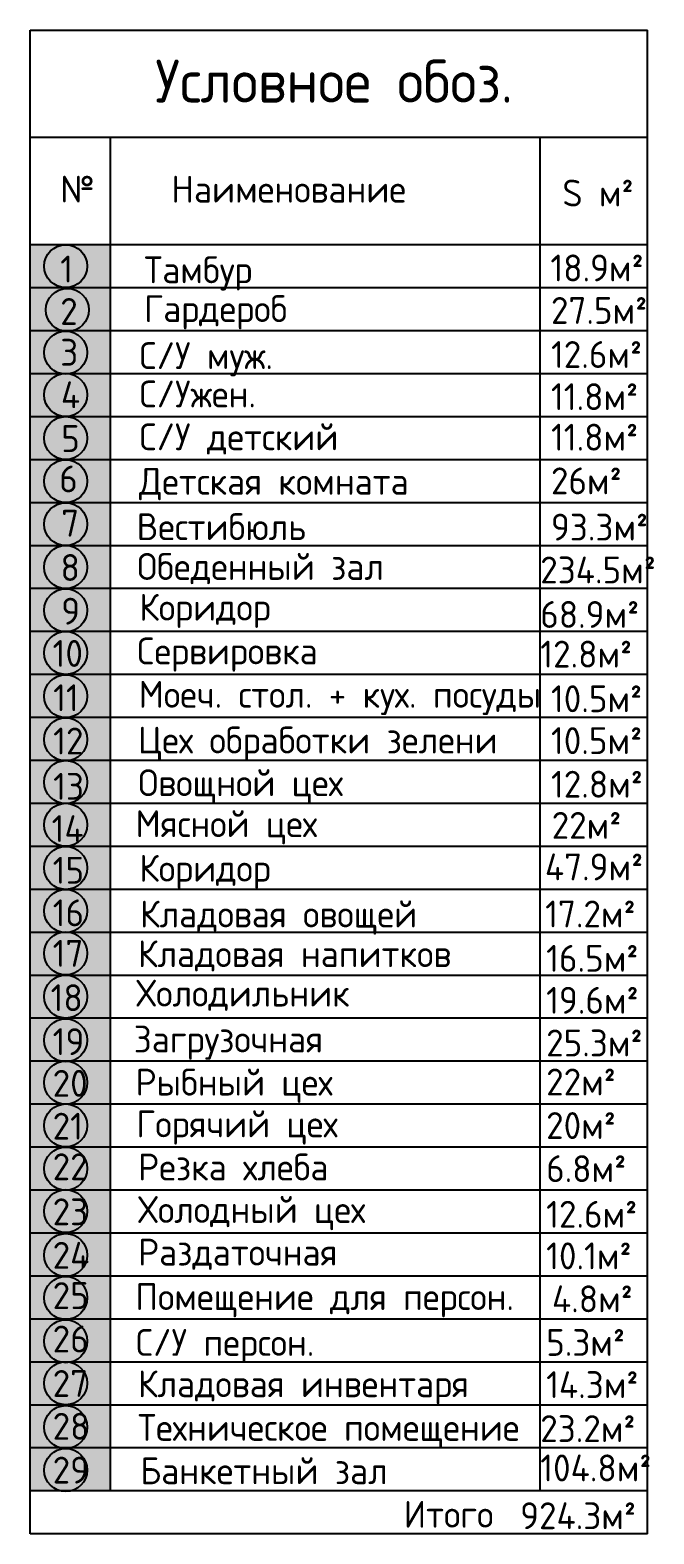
# Model space of a CAD drawing. Header units: millimetres. Extents: x 1 to 862718, y -200795 to 126771.
# Drawn here: x 663719 to 675336, y -63584 to -35584 of the extents above; entities that cross this region are included whole.
import ezdxf

# ---------------------------------------------------------------- set-up
doc = ezdxf.new("R2010")
doc.units = ezdxf.units.MM
doc.header["$MEASUREMENT"] = 0
doc.styles.get("Standard").update_dxf_attribs({"font": 'GOST Common.ttf'})

msp = doc.modelspace()

# ---------------------------------------------------------------- hatches: boundary and pattern name
at = {"true_color": 0xcd2027}
h = msp.add_hatch(color=242, dxfattribs=at)
h.dxf.hatch_style = 1
h.paths.add_polyline_path([(665219.2, -40383.5), (665219.2, -39583.5), (663719.2, -39583.5), (663719.2, -40383.5)])
h = msp.add_hatch(color=242, dxfattribs=at)
h.dxf.hatch_style = 1
h.paths.add_polyline_path([(663719.2, -40383.5), (663719.2, -41183.5), (665219.2, -41183.5), (665219.2, -40383.5)])
h = msp.add_hatch(color=242, dxfattribs=at)
h.dxf.hatch_style = 1
h.paths.add_polyline_path([(665219.2, -41983.5), (665219.2, -41183.5), (663719.2, -41183.5), (663719.2, -41983.5)])
h = msp.add_hatch(color=242, dxfattribs=at)
h.dxf.hatch_style = 1
h.paths.add_polyline_path([(663719.2, -41983.5), (663719.2, -42783.5), (665219.2, -42783.5), (665219.2, -41983.5)])
h = msp.add_hatch(color=242, dxfattribs=at)
h.dxf.hatch_style = 1
h.paths.add_polyline_path([(663719.2, -42783.5), (663719.2, -43583.5), (665219.2, -43583.5), (665219.2, -42783.5)])
h = msp.add_hatch(color=242, dxfattribs=at)
h.dxf.hatch_style = 1
h.paths.add_polyline_path([(665219.2, -44383.5), (665219.2, -43583.5), (663719.2, -43583.5), (663719.2, -44383.5)])
h = msp.add_hatch(color=242, dxfattribs=at)
h.dxf.hatch_style = 1
h.paths.add_polyline_path([(665219.2, -45183.5), (665219.2, -44383.5), (663719.2, -44383.5), (663719.2, -45183.5)])
h = msp.add_hatch(color=242, dxfattribs=at)
h.dxf.hatch_style = 1
h.paths.add_polyline_path([(665219.2, -45983.5), (665219.2, -45183.5), (663719.2, -45183.5), (663719.2, -45983.5)])
at = {"true_color": 0x139b48}
h = msp.add_hatch(color=114, dxfattribs=at)
h.dxf.hatch_style = 1
h.paths.add_polyline_path([(665219.2, -46783.5), (665219.2, -45983.5), (663719.2, -45983.5), (663719.2, -46783.5)])
at = {"true_color": 0xcd2027}
h = msp.add_hatch(color=242, dxfattribs=at)
h.dxf.hatch_style = 1
h.paths.add_polyline_path([(665219.2, -47583.5), (665219.2, -46783.5), (663719.2, -46783.5), (663719.2, -47583.5)])
h = msp.add_hatch(color=242, dxfattribs=at)
h.dxf.hatch_style = 1
h.paths.add_polyline_path([(663719.2, -47583.5), (663719.2, -48383.5), (665219.2, -48383.5), (665219.2, -47583.5)])
at = {"true_color": 0x139b48}
h = msp.add_hatch(color=114, dxfattribs=at)
h.dxf.hatch_style = 1
h.paths.add_polyline_path([(665219.2, -49183.5), (665219.2, -48383.5), (663719.2, -48383.5), (663719.2, -49183.5)])
h = msp.add_hatch(color=114, dxfattribs=at)
h.dxf.hatch_style = 1
h.paths.add_polyline_path([(665219.2, -49983.5), (665219.2, -49183.5), (663719.2, -49183.5), (663719.2, -49983.5)])
h = msp.add_hatch(color=114, dxfattribs=at)
h.dxf.hatch_style = 1
h.paths.add_polyline_path([(665219.2, -50783.5), (665219.2, -49983.5), (663719.2, -49983.5), (663719.2, -50783.5)])
h = msp.add_hatch(color=114, dxfattribs=at)
h.dxf.hatch_style = 1
h.paths.add_polyline_path([(665219.2, -50783.5), (663719.2, -50783.5), (663719.2, -51583.5), (665219.2, -51583.5)])
h = msp.add_hatch(color=114, dxfattribs=at)
h.dxf.hatch_style = 1
h.paths.add_polyline_path([(665219.2, -52383.5), (665219.2, -51583.5), (663719.2, -51583.5), (663719.2, -52383.5)])
h = msp.add_hatch(color=114, dxfattribs=at)
h.dxf.hatch_style = 1
h.paths.add_polyline_path([(665219.2, -53183.5), (665219.2, -52383.5), (663719.2, -52383.5), (663719.2, -53183.5)])
h = msp.add_hatch(color=114, dxfattribs=at)
h.dxf.hatch_style = 1
h.paths.add_polyline_path([(665219.2, -53983.5), (665219.2, -53183.5), (663719.2, -53183.5), (663719.2, -53983.5)])
at = {"true_color": 0xcd2027}
h = msp.add_hatch(color=242, dxfattribs=at)
h.dxf.hatch_style = 1
h.paths.add_polyline_path([(665219.2, -54783.5), (665219.2, -53983.5), (663719.2, -53983.5), (663719.2, -54783.5)])
at = {"true_color": 0x139b48}
h = msp.add_hatch(color=114, dxfattribs=at)
h.dxf.hatch_style = 1
h.paths.add_polyline_path([(665219.2, -55583.5), (665219.2, -54783.5), (663719.2, -54783.5), (663719.2, -55583.5)])
h = msp.add_hatch(color=114, dxfattribs=at)
h.dxf.hatch_style = 1
h.paths.add_polyline_path([(665219.2, -56383.5), (665219.2, -55583.5), (663719.2, -55583.5), (663719.2, -56383.5)])
at = {"true_color": 0xcd2027}
h = msp.add_hatch(color=242, dxfattribs=at)
h.dxf.hatch_style = 1
h.paths.add_polyline_path([(665219.2, -56383.5), (663719.2, -56383.5), (663719.2, -57183.5), (665219.2, -57183.5)])
at = {"true_color": 0x139b48}
h = msp.add_hatch(color=114, dxfattribs=at)
h.dxf.hatch_style = 1
h.paths.add_polyline_path([(665219.2, -57983.5), (665219.2, -57183.5), (663719.2, -57183.5), (663719.2, -57983.5)])
at = {"true_color": 0xcd2027}
h = msp.add_hatch(color=242, dxfattribs=at)
h.dxf.hatch_style = 1
h.paths.add_polyline_path([(663719.2, -57983.5), (663719.2, -58783.5), (665219.2, -58783.5), (665219.2, -57983.5)])
h = msp.add_hatch(color=242, dxfattribs=at)
h.dxf.hatch_style = 1
h.paths.add_polyline_path([(665219.2, -59583.5), (665219.2, -58783.5), (663719.2, -58783.5), (663719.2, -59583.5)])
h = msp.add_hatch(color=242, dxfattribs=at)
h.dxf.hatch_style = 1
h.paths.add_polyline_path([(665219.2, -60383.5), (665219.2, -59583.5), (663719.2, -59583.5), (663719.2, -60383.5)])
at = {"true_color": 0x139b48}
h = msp.add_hatch(color=114, dxfattribs=at)
h.dxf.hatch_style = 1
h.paths.add_polyline_path([(663719.2, -60383.5), (663719.2, -61183.5), (665219.2, -61183.5), (665219.2, -60383.5)])
h = msp.add_hatch(color=114, dxfattribs=at)
h.dxf.hatch_style = 1
h.paths.add_polyline_path([(663719.2, -61183.5), (663719.2, -61983.5), (665219.2, -61983.5), (665219.2, -61183.5)])
h = msp.add_hatch(color=114, dxfattribs=at)
h.dxf.hatch_style = 1
h.paths.add_polyline_path([(663719.2, -61983.5), (663719.2, -62783.5), (665219.2, -62783.5), (665219.2, -61983.5)])

# ---------------------------------------------------------------- linework, layer by layer
at = {"color": 18, "true_color": 0x000000}
for p, q in [((663719.2, -63583.5), (663719.2, -35583.5)), ((663719.2, -35583.5), (675219.2, -35583.5)), ((675219.2, -63583.5), (675219.2, -35583.5)), ((675219.2, -37583.5), (663719.2, -37583.5)), ((665219.2, -62783.5), (665219.2, -37583.5)), ((673219.2, -62783.5), (673219.2, -37583.5)), ((675219.2, -39583.5), (663719.2, -39583.5)), ((675219.2, -40383.5), (663719.2, -40383.5)), ((675219.2, -41183.5), (663719.2, -41183.5)), ((675219.2, -41983.5), (663719.2, -41983.5)), ((675219.2, -42783.5), (663719.2, -42783.5)), ((675219.2, -43583.5), (663719.2, -43583.5)), ((675219.2, -44383.5), (663719.2, -44383.5)), ((675219.2, -45183.5), (663719.2, -45183.5)), ((675219.2, -45983.5), (663719.2, -45983.5)), ((675219.2, -46783.5), (663719.2, -46783.5)), ((675219.2, -47583.5), (663719.2, -47583.5)), ((675219.2, -48383.5), (663719.2, -48383.5)), ((675219.2, -49183.5), (663719.2, -49183.5)), ((675219.2, -49983.5), (663719.2, -49983.5)), ((675219.2, -50783.5), (663719.2, -50783.5)), ((675219.2, -51583.5), (663719.2, -51583.5)), ((675219.2, -52383.5), (663719.2, -52383.5)), ((675219.2, -53183.5), (663719.2, -53183.5)), ((675219.2, -53983.5), (663719.2, -53983.5)), ((675219.2, -54783.5), (663719.2, -54783.5)), ((675219.2, -55583.5), (663719.2, -55583.5)), ((675219.2, -56383.5), (663719.2, -56383.5)), ((675219.2, -57183.5), (663719.2, -57183.5)), ((675219.2, -57983.5), (663719.2, -57983.5)), ((675219.2, -58783.5), (663719.2, -58783.5)), ((675219.2, -59583.5), (663719.2, -59583.5)), ((675219.2, -60383.5), (663719.2, -60383.5)), ((675219.2, -61183.5), (663719.2, -61183.5)), ((675219.2, -61983.5), (663719.2, -61983.5)), ((675219.2, -62783.5), (663719.2, -62783.5)), ((675219.2, -63583.5), (663719.2, -63583.5))]:
    msp.add_line(p, q, dxfattribs=at)
for centre in [(664382.4, -39979.4), (664413.5, -40793), (664382.4, -41588), (664382.4, -42377.5), (664382.4, -43179.5), (664382.4, -43982), (664382.4, -44783), (664382.4, -45581), (664382.4, -46387), (664382.4, -47180.5), (664382.4, -47986), (664382.4, -48789.5), (664382.4, -49584.5), (664382.4, -50380.5), (664382.4, -51183), (664382.4, -51985), (664382.4, -52773.5), (664382.4, -53578), (664382.4, -54391.5), (664382.4, -55181.5), (664382.4, -55978.5), (664382.4, -56782.5), (664382.4, -57573.5), (664382.4, -58392), (664382.4, -59189.5), (664382.4, -59995.5), (664382.4, -60778.5), (664382.4, -61595), (664382.4, -62394)]:
    msp.add_circle(centre, 400, dxfattribs=at)

# ---------------------------------------------------------------- texts
at = {"color": 18, "true_color": 0x000000, "attachment_point": 1}
for s, width, heights, insert, char_height in [('Условное обоз.', 7380.25, [0], (666048, -36134.5), 800), ('№', 4793, [0], (664282, -38296), 500), ('Наименование', 4793, [0], (666348.8, -38296), 500), ('S м²', 1384.5, [0], (673631.2, -38368), 500), ('1', 500, [0], (664280.8, -39783), 500), ('Тамбур', 4793, [0], (665842.8, -39796.5), 500), ('18.9м²', 1384.5, [0], (673408.5, -39763), 500), ('2', 500, [0], (664280.8, -40572.5), 500), ('Гардероб', 4793, [0], (665842.8, -40520.5), 500), ('27.5м²', 1384.5, [0], (673418.8, -40554), 500), ('3', 500, [0], (664280.8, -41333.5), 500), ('С/У муж.', 2841, [0], (665755.8, -41394.5), 500), ('12.6м²', 1384.5, [0], (673418.8, -41374), 500), ('4', 500, [0], (664293.8, -42124.5), 500), ('С/Ужен.', 500, [0], (665756.2, -42109), 500), ('11.8м²', 1384.5, [0], (673418.8, -42159.5), 500), ('5', 500, [0], (664298.2, -42939.5), 500), ('С/У детский', 4206, [0], (665755.8, -42906.5), 500), ('11.8м²', 1384.5, [0], (673418.8, -42913.5), 500), ('6', 500, [0], (664261.4, -43690.5), 500), ('Детская комната', 5607, [0], (665748.2, -43736), 500), ('26м²', 1384.5, [0], (673418.8, -43727), 500), ('7', 500, [0], (664299.4, -44515.5), 500), ('Вестибюль', 4206, [0], (665704.2, -44580), 500), ('93.3м²', 1384.5, [0], (673418.8, -44587.5), 500), ('8', 500, [0], (664286.4, -45340.5), 500), ('Обеденный зал', 5952, [0], (665711.8, -45321.5), 500), ('2{\\fGOST Common|b0|i0|c238|p34;34}.{\\fGOST Common|b0|i0|c238|p34;5}м²', 1384.5, [0], (673219.2, -45385.5), 500), ('9', 500, [0], (664299.4, -46153), 500), ('Коридор', 5134.75, [0], (665751.2, -46079), 500), ('68.9м²', 1384.5, [0], (673219.2, -46214), 500), ('10', 500, [0], (664138.6, -46940), 500), ('Сервировка', 6560.5, [0], (665714, -46893.5), 500), ('12.8м²', 1384.5, [0], (673219.2, -46952.5), 500), ('11', 500, [0], (664148.9, -47765), 500), ('Моеч. стол. + кух. посуды', 8544, [0], (665741, -47701.5), 500), ('10.5м²', 1384.5, [0], (673418.8, -47783.5), 500), ('12', 500, [0], (664148.9, -48570.5), 500), ('Цех обработки зелени', 7030.5, [0], (665730.5, -48552.5), 500), ('10.5м²', 1384.5, [0], (673418.8, -48563), 500), ('13', 500, [0], (664148.9, -49414.5), 500), ('Овощной цех', 5243, [0], (665733.5, -49347), 500), ('12.8м²', 1384.5, [0], (673418.8, -49375), 500), ('Мясной цех', 4179.5, [0], (665683, -50110.5), 500), ('14', 500, [0], (664120.4, -50201), 500), ('22м²', 1384.5, [0], (673432.2, -50141.5), 500), ('Коридор', 5134.75, [0], (665751.2, -50939), 500), ('47.9м²', 1384.5, [0], (673306.5, -50915), 500), ('15', 500, [0], (664139.4, -50977.5), 500), ('16', 500, [0], (664139.4, -51769.5), 500), ('Кладовая овощей', 6019.5, [0], (665766, -51791.5), 500), ('17.2м²', 1384.5, [0], (673310.8, -51790.5), 500), ('17', 500, [0], (664139.4, -52523.5), 500), ('Кладовая напитков', 6626.5, [0], (665726.5, -52531), 500), ('16.5м²', 1384.5, [0], (673329.2, -52617), 500), ('18', 500, [0], (664101.1, -53350), 500), ('Холодильник', 1164.433, [500], (665697, -53265), 500), ('19.6м²', 1384.5, [0], (673329.2, -53397.5), 500), ('19', 500, [0], (664139.4, -54168), 500), ('Загрузочная', 1164.433, [650], (665650, -54119.5), 500), ('25.3м²', 1384.5, [0], (673329.2, -54192.5), 500), ('20', 500, [0], (664139.4, -54944), 500), ('Рыбный цех', 4371, [0], (665683, -54922.5), 500), ('22м²', 1384.5, [0], (673329.2, -54919), 500), ('Горячий цех', 4847.5, [0], (665696.5, -55699.5), 500), ('21', 500, [0], (664139.4, -55742), 500), ('20м²', 1384.5, [0], (673329.2, -55730), 500), ('22', 500, [0], (664139.4, -56497.5), 500), ('Резка хлеба', 4625.5, [0], (665730.5, -56502.5), 500), ('6.8м²', 1384.5, [0], (673329.2, -56533), 500), ('23', 500, [0], (664139.4, -57336.5), 500), ('Холодный цех', 4625.5, [0], (665730.5, -57294), 500), ('12.6м²', 1384.5, [0], (673329.2, -57382), 500), ('24', 500, [0], (664139.4, -58146), 500), ('Раздаточная', 4625.5, [0], (665730.5, -58087.5), 500), ('10.1м²', 1384.5, [0], (673329.2, -58156.5), 500), ('25', 500, [0], (664139.4, -58896), 500), ('Помещение для персон.', 6948.5, [0], (665679, -58915.5), 500), ('4.8м²', 1384.5, [0], (673437.5, -58956.5), 500), ('2{\\fGOST Common|b0|i0|c238|p34;6}', 500, [0], (664139.4, -59704.5), 500), ('С/У персон{\\fGOST Common|b0|i0|c238|p34;.}', 4237.5, [0], (665690, -59768.5), 500), ('5.3м²', 1384.5, [0], (673329.2, -59768), 500), ('2{\\fGOST Common|b0|i0|c238|p34;7}', 500, [0], (664139.4, -60532.5), 500), ('Кладовая инвентаря', 6626.5, [0], (665726.5, -60538), 500), ('14.3м²', 1384.5, [0], (673329.2, -60554), 500), ('28', 500, [0], (664139.4, -61329.5), 500), ('Техническое помещение', 8337, [0], (665726.5, -61351), 500), ('23.2м²', 1384.5, [0], (673219.2, -61373), 500), ('29', 500, [0], (664139.4, -62145.5), 500), ('Банкетный зал', 5134.75, [0], (665770.8, -62157.5), 500), ('104.8м²', 1384.5, [0], (673219.2, -62105.5), 500), ('Итого', 2050, [0], (670677, -62967), 500), ('924.3м²', 1384.5, [0], (672845.2, -62995), 500)]:
    msp.add_mtext_dynamic_manual_height_columns(s, width=width, gutter_width=1, heights=heights, dxfattribs=dict(at, insert=insert, char_height=char_height))

doc.saveas('drawing.dxf')
